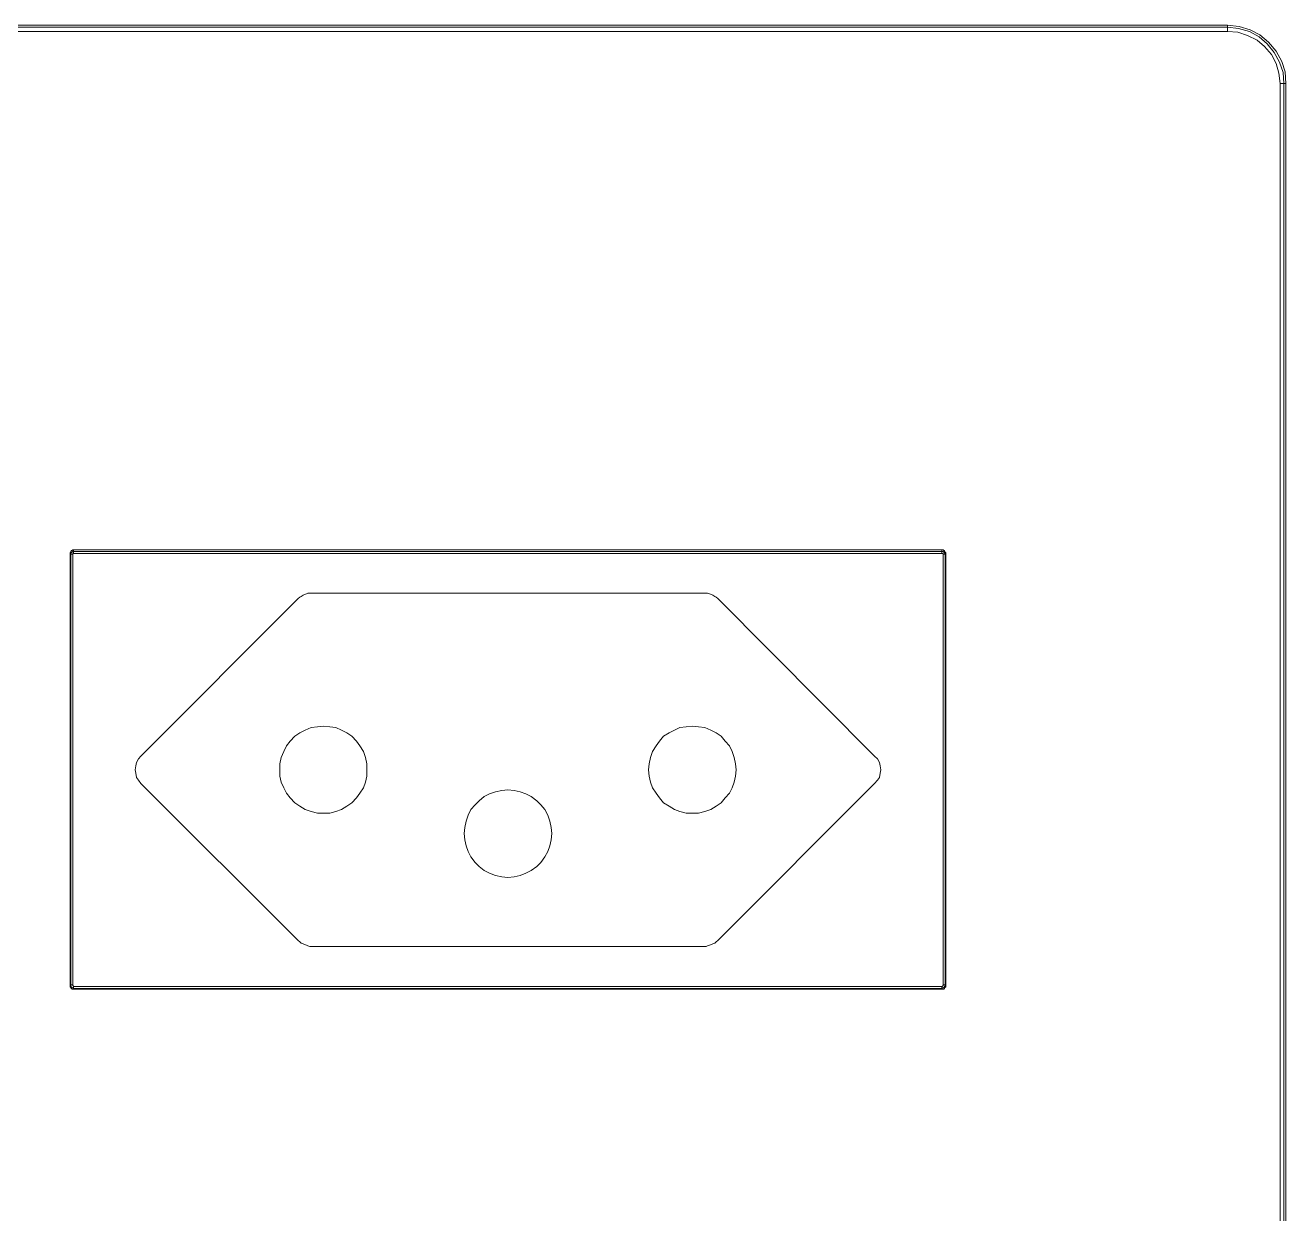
# Model space of a CAD drawing. Header units: centimetres. Extents: x 1.7 to 14.7, y -6.1 to 6.1.
# Drawn here: x 8.21 to 14.69, y 0 to 6.12 of the extents above; entities that cross this region are included whole.
import ezdxf

# ---------------------------------------------------------------- set-up
doc = ezdxf.new("R2010")
doc.units = ezdxf.units.CM
doc.header["$MEASUREMENT"] = 0
doc.layers.add('Camada 1', color=7, linetype='Continuous')

msp = doc.modelspace()

# ---------------------------------------------------------------- linework, layer by layer
at = {"layer": 'Camada 1', "color": 251, "lineweight": 9}
for points in [[(14.39457, 6.1199), (14.39457, 6.1199), (2.0156, 6.1199), (2.0156, 6.1199)], [(2.0156, 6.10932), (2.0156, 6.10932), (14.39457, 6.10932), (14.39457, 6.10932)], [(14.39457, 6.10932), (14.39457, 6.10932), (14.39457, 6.1199), (14.39457, 6.1199)], [(14.39457, 6.08815), (14.39457, 6.08815), (2.0156, 6.08815), (2.0156, 6.08815)], [(14.6662, -5.82161), (14.6662, -5.82161), (14.6662, 5.82004), (14.6662, 5.82004)], [(14.68384, 5.82004), (14.68384, 5.82004), (14.68384, -5.82161), (14.68384, -5.82161)], [(14.68384, 5.82004), (14.68384, 5.82004), (14.69443, 5.82004), (14.69443, 5.82004)], [(14.69443, -5.82161), (14.69443, -5.82161), (14.69443, 5.82004), (14.69443, 5.82004)], [(8.43616, 3.39645), (8.43616, 3.39645), (8.43616, 1.17748), (8.43616, 1.17748)], [(8.43969, 3.39645), (8.43969, 3.39645), (8.43616, 3.39645), (8.43616, 3.39645)], [(8.43969, 1.17748), (8.43969, 1.17748), (8.43969, 3.39645), (8.43969, 3.39645)], [(8.45027, 3.39645), (8.45027, 3.39645), (8.45027, 1.17748), (8.45027, 1.17748)], [(8.4538, 3.41057), (8.4538, 3.41057), (8.4538, 3.41762), (8.4538, 3.41762)], [(12.92349, 3.41762), (12.92349, 3.41762), (8.4538, 3.41762), (8.4538, 3.41762)], [(8.4538, 3.41057), (8.4538, 3.41057), (12.92349, 3.41057), (12.92349, 3.41057)], [(12.92349, 3.39998), (12.92349, 3.39998), (8.4538, 3.39998), (8.4538, 3.39998)], [(12.92349, 3.41057), (12.92349, 3.41057), (12.92349, 3.41762), (12.92349, 3.41762)], [(12.93055, 1.17748), (12.93055, 1.17748), (12.93055, 3.39645), (12.93055, 3.39645)], [(12.94113, 3.39645), (12.94113, 3.39645), (12.94113, 1.17748), (12.94113, 1.17748)], [(12.94113, 3.39645), (12.94113, 3.39645), (12.94466, 3.39645), (12.94466, 3.39645)], [(12.94466, 1.17748), (12.94466, 1.17748), (12.94466, 3.39645), (12.94466, 3.39645)], [(11.69936, 3.19537), (11.69936, 3.19537), (9.68147, 3.19537), (9.68147, 3.19537)], [(9.61091, 3.16715), (9.61091, 3.16715), (8.79952, 2.35576), (8.79952, 2.35576)], [(12.57777, 2.35576), (12.57777, 2.35576), (11.76991, 3.16715), (11.76991, 3.16715)], [(8.79952, 2.21465), (8.79952, 2.21465), (9.61091, 1.40679), (9.61091, 1.40679)], [(11.76991, 1.40679), (11.76991, 1.40679), (12.57777, 2.21465), (12.57777, 2.21465)], [(9.68147, 1.37504), (9.68147, 1.37504), (11.69936, 1.37504), (11.69936, 1.37504)], [(8.43969, 1.17748), (8.43969, 1.17748), (8.43616, 1.17748), (8.43616, 1.17748)], [(8.4538, 1.17043), (8.4538, 1.17043), (12.92349, 1.17043), (12.92349, 1.17043)], [(12.94113, 1.17748), (12.94113, 1.17748), (12.94466, 1.17748), (12.94466, 1.17748)], [(12.92349, 1.15984), (12.92349, 1.15984), (8.4538, 1.15984), (8.4538, 1.15984)], [(8.4538, 1.15984), (8.4538, 1.15984), (8.4538, 1.15631), (8.4538, 1.15631)], [(8.4538, 1.15631), (8.4538, 1.15631), (12.92349, 1.15631), (12.92349, 1.15631)], [(12.92349, 1.15984), (12.92349, 1.15984), (12.92349, 1.15631), (12.92349, 1.15631)]]:
    msp.add_open_spline(points, degree=3, dxfattribs=at)
for points, knots in [([(14.69443, 5.82004), (14.69443, 5.82004), (14.6909, 5.88001), (14.6909, 5.88001), (14.6909, 5.88001), (14.67326, 5.93293), (14.67326, 5.93293), (14.67326, 5.93293), (14.64504, 5.98585), (14.64504, 5.98585), (14.64504, 5.98585), (14.60623, 6.03171), (14.60623, 6.03171), (14.60623, 6.03171), (14.56037, 6.07052), (14.56037, 6.07052), (14.56037, 6.07052), (14.51098, 6.09521), (14.51098, 6.09521), (14.51098, 6.09521), (14.45454, 6.11285), (14.45454, 6.11285), (14.45454, 6.11285), (14.39457, 6.1199), (14.39457, 6.1199)], [0, 0, 0, 0, 0.125, 0.125, 0.125, 0.25, 0.25, 0.25, 0.375, 0.375, 0.375, 0.5, 0.5, 0.5, 0.625, 0.625, 0.625, 0.75, 0.75, 0.75, 0.875, 0.875, 0.875, 1, 1, 1, 1]), ([(14.39457, 6.10932), (14.39457, 6.10932), (14.39457, 6.10932), (14.39457, 6.10932), (14.39457, 6.10932), (14.39457, 6.10579), (14.39457, 6.10579), (14.39457, 6.10579), (14.39457, 6.10227), (14.39457, 6.10227), (14.39457, 6.10227), (14.39457, 6.09874), (14.39457, 6.09874), (14.39457, 6.09874), (14.39457, 6.09521), (14.39457, 6.09521), (14.39457, 6.09521), (14.39457, 6.09168), (14.39457, 6.09168), (14.39457, 6.09168), (14.39457, 6.08815), (14.39457, 6.08815)], [0, 0, 0, 0, 0.1428571, 0.1428571, 0.1428571, 0.2857143, 0.2857143, 0.2857143, 0.4285714, 0.4285714, 0.4285714, 0.5714286, 0.5714286, 0.5714286, 0.7142857, 0.7142857, 0.7142857, 0.8571429, 0.8571429, 0.8571429, 1, 1, 1, 1]), ([(14.39457, 6.10932), (14.39457, 6.10932), (14.45101, 6.10227), (14.45101, 6.10227), (14.45101, 6.10227), (14.50745, 6.08815), (14.50745, 6.08815), (14.50745, 6.08815), (14.55684, 6.05993), (14.55684, 6.05993), (14.55684, 6.05993), (14.59918, 6.02465), (14.59918, 6.02465), (14.59918, 6.02465), (14.63445, 5.97879), (14.63445, 5.97879), (14.63445, 5.97879), (14.66268, 5.9294), (14.66268, 5.9294), (14.66268, 5.9294), (14.68032, 5.87649), (14.68032, 5.87649), (14.68032, 5.87649), (14.68384, 5.82004), (14.68384, 5.82004)], [0, 0, 0, 0, 0.125, 0.125, 0.125, 0.25, 0.25, 0.25, 0.375, 0.375, 0.375, 0.5, 0.5, 0.5, 0.625, 0.625, 0.625, 0.75, 0.75, 0.75, 0.875, 0.875, 0.875, 1, 1, 1, 1]), ([(14.6662, 5.82004), (14.6662, 5.82004), (14.65915, 5.87296), (14.65915, 5.87296), (14.65915, 5.87296), (14.64504, 5.92235), (14.64504, 5.92235), (14.64504, 5.92235), (14.62034, 5.96821), (14.62034, 5.96821), (14.62034, 5.96821), (14.58507, 6.01054), (14.58507, 6.01054), (14.58507, 6.01054), (14.54626, 6.04229), (14.54626, 6.04229), (14.54626, 6.04229), (14.49687, 6.06699), (14.49687, 6.06699), (14.49687, 6.06699), (14.44748, 6.08463), (14.44748, 6.08463), (14.44748, 6.08463), (14.39457, 6.08815), (14.39457, 6.08815)], [0, 0, 0, 0, 0.125, 0.125, 0.125, 0.25, 0.25, 0.25, 0.375, 0.375, 0.375, 0.5, 0.5, 0.5, 0.625, 0.625, 0.625, 0.75, 0.75, 0.75, 0.875, 0.875, 0.875, 1, 1, 1, 1]), ([(14.68384, 5.82004), (14.68384, 5.82004), (14.68384, 5.82004), (14.68384, 5.82004), (14.68384, 5.82004), (14.68032, 5.82004), (14.68032, 5.82004), (14.68032, 5.82004), (14.67679, 5.82004), (14.67679, 5.82004), (14.67679, 5.82004), (14.67326, 5.82004), (14.67326, 5.82004), (14.67326, 5.82004), (14.66973, 5.82004), (14.66973, 5.82004), (14.66973, 5.82004), (14.6662, 5.82004), (14.6662, 5.82004)], [0, 0, 0, 0, 0.1666667, 0.1666667, 0.1666667, 0.3333333, 0.3333333, 0.3333333, 0.5, 0.5, 0.5, 0.6666667, 0.6666667, 0.6666667, 0.8333333, 0.8333333, 0.8333333, 1, 1, 1, 1]), ([(8.4538, 3.41762), (8.4538, 3.41762), (8.45027, 3.41762), (8.45027, 3.41762), (8.45027, 3.41762), (8.44674, 3.41409), (8.44674, 3.41409), (8.44674, 3.41409), (8.44322, 3.41409), (8.44322, 3.41409), (8.44322, 3.41409), (8.43969, 3.41057), (8.43969, 3.41057), (8.43969, 3.41057), (8.43969, 3.40704), (8.43969, 3.40704), (8.43969, 3.40704), (8.43616, 3.40351), (8.43616, 3.40351), (8.43616, 3.40351), (8.43616, 3.39998), (8.43616, 3.39998), (8.43616, 3.39998), (8.43616, 3.39645), (8.43616, 3.39645)], [0, 0, 0, 0, 0.125, 0.125, 0.125, 0.25, 0.25, 0.25, 0.375, 0.375, 0.375, 0.5, 0.5, 0.5, 0.625, 0.625, 0.625, 0.75, 0.75, 0.75, 0.875, 0.875, 0.875, 1, 1, 1, 1]), ([(8.43969, 3.39645), (8.43969, 3.39645), (8.43969, 3.39998), (8.43969, 3.39998), (8.43969, 3.39998), (8.43969, 3.40351), (8.43969, 3.40351), (8.43969, 3.40351), (8.44322, 3.40351), (8.44322, 3.40351), (8.44322, 3.40351), (8.44322, 3.40704), (8.44322, 3.40704), (8.44322, 3.40704), (8.44674, 3.40704), (8.44674, 3.40704), (8.44674, 3.40704), (8.45027, 3.41057), (8.45027, 3.41057), (8.45027, 3.41057), (8.4538, 3.41057), (8.4538, 3.41057)], [0, 0, 0, 0, 0.1428571, 0.1428571, 0.1428571, 0.2857143, 0.2857143, 0.2857143, 0.4285714, 0.4285714, 0.4285714, 0.5714286, 0.5714286, 0.5714286, 0.7142857, 0.7142857, 0.7142857, 0.8571429, 0.8571429, 0.8571429, 1, 1, 1, 1]), ([(8.45027, 3.39645), (8.45027, 3.39645), (8.44674, 3.39645), (8.44674, 3.39645), (8.44674, 3.39645), (8.44322, 3.39645), (8.44322, 3.39645), (8.44322, 3.39645), (8.43969, 3.39645), (8.43969, 3.39645)], [0, 0, 0, 0, 0.3333333, 0.3333333, 0.3333333, 0.6666667, 0.6666667, 0.6666667, 1, 1, 1, 1]), ([(8.4538, 3.39998), (8.4538, 3.39998), (8.4538, 3.39998), (8.4538, 3.39998), (8.4538, 3.39998), (8.45027, 3.39998), (8.45027, 3.39998), (8.45027, 3.39998), (8.45027, 3.39645), (8.45027, 3.39645)], [0, 0, 0, 0, 0.3333333, 0.3333333, 0.3333333, 0.6666667, 0.6666667, 0.6666667, 1, 1, 1, 1]), ([(8.4538, 3.39998), (8.4538, 3.39998), (8.4538, 3.40351), (8.4538, 3.40351), (8.4538, 3.40351), (8.4538, 3.40704), (8.4538, 3.40704), (8.4538, 3.40704), (8.4538, 3.41057), (8.4538, 3.41057)], [0, 0, 0, 0, 0.3333333, 0.3333333, 0.3333333, 0.6666667, 0.6666667, 0.6666667, 1, 1, 1, 1]), ([(12.94466, 3.39645), (12.94466, 3.39645), (12.94466, 3.39998), (12.94466, 3.39998), (12.94466, 3.39998), (12.94466, 3.40351), (12.94466, 3.40351), (12.94466, 3.40351), (12.94113, 3.40704), (12.94113, 3.40704), (12.94113, 3.40704), (12.93761, 3.41057), (12.93761, 3.41057), (12.93761, 3.41057), (12.93761, 3.41409), (12.93761, 3.41409), (12.93761, 3.41409), (12.93408, 3.41409), (12.93408, 3.41409), (12.93408, 3.41409), (12.93055, 3.41762), (12.93055, 3.41762), (12.93055, 3.41762), (12.92349, 3.41762), (12.92349, 3.41762)], [0, 0, 0, 0, 0.125, 0.125, 0.125, 0.25, 0.25, 0.25, 0.375, 0.375, 0.375, 0.5, 0.5, 0.5, 0.625, 0.625, 0.625, 0.75, 0.75, 0.75, 0.875, 0.875, 0.875, 1, 1, 1, 1]), ([(12.92349, 3.41057), (12.92349, 3.41057), (12.92349, 3.41057), (12.92349, 3.41057), (12.92349, 3.41057), (12.92349, 3.40704), (12.92349, 3.40704), (12.92349, 3.40704), (12.92349, 3.40351), (12.92349, 3.40351), (12.92349, 3.40351), (12.92349, 3.39998), (12.92349, 3.39998)], [0, 0, 0, 0, 0.25, 0.25, 0.25, 0.5, 0.5, 0.5, 0.75, 0.75, 0.75, 1, 1, 1, 1]), ([(12.92349, 3.41057), (12.92349, 3.41057), (12.92702, 3.41057), (12.92702, 3.41057), (12.92702, 3.41057), (12.93055, 3.41057), (12.93055, 3.41057), (12.93055, 3.41057), (12.93408, 3.40704), (12.93408, 3.40704), (12.93408, 3.40704), (12.93761, 3.40351), (12.93761, 3.40351), (12.93761, 3.40351), (12.94113, 3.39998), (12.94113, 3.39998), (12.94113, 3.39998), (12.94113, 3.39645), (12.94113, 3.39645)], [0, 0, 0, 0, 0.1666667, 0.1666667, 0.1666667, 0.3333333, 0.3333333, 0.3333333, 0.5, 0.5, 0.5, 0.6666667, 0.6666667, 0.6666667, 0.8333333, 0.8333333, 0.8333333, 1, 1, 1, 1]), ([(12.93055, 3.39645), (12.93055, 3.39645), (12.93055, 3.39645), (12.93055, 3.39645), (12.93055, 3.39645), (12.93055, 3.39998), (12.93055, 3.39998), (12.93055, 3.39998), (12.92702, 3.39998), (12.92702, 3.39998), (12.92702, 3.39998), (12.92349, 3.39998), (12.92349, 3.39998)], [0, 0, 0, 0, 0.25, 0.25, 0.25, 0.5, 0.5, 0.5, 0.75, 0.75, 0.75, 1, 1, 1, 1]), ([(12.94113, 3.39645), (12.94113, 3.39645), (12.94113, 3.39645), (12.94113, 3.39645), (12.94113, 3.39645), (12.93761, 3.39645), (12.93761, 3.39645), (12.93761, 3.39645), (12.93408, 3.39645), (12.93408, 3.39645), (12.93408, 3.39645), (12.93055, 3.39645), (12.93055, 3.39645)], [0, 0, 0, 0, 0.25, 0.25, 0.25, 0.5, 0.5, 0.5, 0.75, 0.75, 0.75, 1, 1, 1, 1]), ([(9.68147, 3.19537), (9.68147, 3.19537), (9.67088, 3.19537), (9.67088, 3.19537), (9.67088, 3.19537), (9.6603, 3.19537), (9.6603, 3.19537), (9.6603, 3.19537), (9.65324, 3.19184), (9.65324, 3.19184), (9.65324, 3.19184), (9.64266, 3.18831), (9.64266, 3.18831), (9.64266, 3.18831), (9.63561, 3.18479), (9.63561, 3.18479), (9.63561, 3.18479), (9.62502, 3.17773), (9.62502, 3.17773), (9.62502, 3.17773), (9.61797, 3.1742), (9.61797, 3.1742), (9.61797, 3.1742), (9.61091, 3.16715), (9.61091, 3.16715)], [0, 0, 0, 0, 0.125, 0.125, 0.125, 0.25, 0.25, 0.25, 0.375, 0.375, 0.375, 0.5, 0.5, 0.5, 0.625, 0.625, 0.625, 0.75, 0.75, 0.75, 0.875, 0.875, 0.875, 1, 1, 1, 1]), ([(11.76991, 3.16715), (11.76991, 3.16715), (11.76286, 3.1742), (11.76286, 3.1742), (11.76286, 3.1742), (11.7558, 3.17773), (11.7558, 3.17773), (11.7558, 3.17773), (11.74522, 3.18479), (11.74522, 3.18479), (11.74522, 3.18479), (11.73816, 3.18831), (11.73816, 3.18831), (11.73816, 3.18831), (11.72758, 3.19184), (11.72758, 3.19184), (11.72758, 3.19184), (11.71699, 3.19537), (11.71699, 3.19537), (11.71699, 3.19537), (11.70994, 3.19537), (11.70994, 3.19537), (11.70994, 3.19537), (11.69936, 3.19537), (11.69936, 3.19537)], [0, 0, 0, 0, 0.125, 0.125, 0.125, 0.25, 0.25, 0.25, 0.375, 0.375, 0.375, 0.5, 0.5, 0.5, 0.625, 0.625, 0.625, 0.75, 0.75, 0.75, 0.875, 0.875, 0.875, 1, 1, 1, 1]), ([(9.74144, 2.51098), (9.74144, 2.51098), (9.70969, 2.50745), (9.70969, 2.50745), (9.70969, 2.50745), (9.67794, 2.50393), (9.67794, 2.50393), (9.67794, 2.50393), (9.64619, 2.48982), (9.64619, 2.48982), (9.64619, 2.48982), (9.61797, 2.4757), (9.61797, 2.4757), (9.61797, 2.4757), (9.59327, 2.45806), (9.59327, 2.45806), (9.59327, 2.45806), (9.56858, 2.43337), (9.56858, 2.43337), (9.56858, 2.43337), (9.55094, 2.40868), (9.55094, 2.40868), (9.55094, 2.40868), (9.53683, 2.38045), (9.53683, 2.38045), (9.53683, 2.38045), (9.52272, 2.3487), (9.52272, 2.3487), (9.52272, 2.3487), (9.51566, 2.31695), (9.51566, 2.31695), (9.51566, 2.31695), (9.51566, 2.2852), (9.51566, 2.2852), (9.51566, 2.2852), (9.51566, 2.25345), (9.51566, 2.25345), (9.51566, 2.25345), (9.52272, 2.2217), (9.52272, 2.2217), (9.52272, 2.2217), (9.53683, 2.19348), (9.53683, 2.19348), (9.53683, 2.19348), (9.55094, 2.16526), (9.55094, 2.16526), (9.55094, 2.16526), (9.56858, 2.14056), (9.56858, 2.14056), (9.56858, 2.14056), (9.59327, 2.11587), (9.59327, 2.11587), (9.59327, 2.11587), (9.61797, 2.09823), (9.61797, 2.09823), (9.61797, 2.09823), (9.64619, 2.08059), (9.64619, 2.08059), (9.64619, 2.08059), (9.67794, 2.07001), (9.67794, 2.07001), (9.67794, 2.07001), (9.70969, 2.06295), (9.70969, 2.06295), (9.70969, 2.06295), (9.74144, 2.06295), (9.74144, 2.06295), (9.74144, 2.06295), (9.77319, 2.06295), (9.77319, 2.06295), (9.77319, 2.06295), (9.80494, 2.07001), (9.80494, 2.07001), (9.80494, 2.07001), (9.83316, 2.08059), (9.83316, 2.08059), (9.83316, 2.08059), (9.86138, 2.09823), (9.86138, 2.09823), (9.86138, 2.09823), (9.88608, 2.11587), (9.88608, 2.11587), (9.88608, 2.11587), (9.91077, 2.14056), (9.91077, 2.14056), (9.91077, 2.14056), (9.92841, 2.16526), (9.92841, 2.16526), (9.92841, 2.16526), (9.94605, 2.19348), (9.94605, 2.19348), (9.94605, 2.19348), (9.95663, 2.2217), (9.95663, 2.2217), (9.95663, 2.2217), (9.96369, 2.25345), (9.96369, 2.25345), (9.96369, 2.25345), (9.96369, 2.2852), (9.96369, 2.2852), (9.96369, 2.2852), (9.96369, 2.31695), (9.96369, 2.31695), (9.96369, 2.31695), (9.95663, 2.3487), (9.95663, 2.3487), (9.95663, 2.3487), (9.94605, 2.38045), (9.94605, 2.38045), (9.94605, 2.38045), (9.92841, 2.40868), (9.92841, 2.40868), (9.92841, 2.40868), (9.91077, 2.43337), (9.91077, 2.43337), (9.91077, 2.43337), (9.88608, 2.45806), (9.88608, 2.45806), (9.88608, 2.45806), (9.86138, 2.4757), (9.86138, 2.4757), (9.86138, 2.4757), (9.83316, 2.48982), (9.83316, 2.48982), (9.83316, 2.48982), (9.80494, 2.50393), (9.80494, 2.50393), (9.80494, 2.50393), (9.77319, 2.50745), (9.77319, 2.50745), (9.77319, 2.50745), (9.74144, 2.51098), (9.74144, 2.51098)], [0, 0, 0, 0, 0.0227273, 0.0227273, 0.0227273, 0.0454545, 0.0454545, 0.0454545, 0.0681818, 0.0681818, 0.0681818, 0.0909091, 0.0909091, 0.0909091, 0.1136364, 0.1136364, 0.1136364, 0.1363636, 0.1363636, 0.1363636, 0.1590909, 0.1590909, 0.1590909, 0.1818182, 0.1818182, 0.1818182, 0.2045455, 0.2045455, 0.2045455, 0.2272727, 0.2272727, 0.2272727, 0.25, 0.25, 0.25, 0.2727273, 0.2727273, 0.2727273, 0.2954545, 0.2954545, 0.2954545, 0.3181818, 0.3181818, 0.3181818, 0.3409091, 0.3409091, 0.3409091, 0.3636364, 0.3636364, 0.3636364, 0.3863636, 0.3863636, 0.3863636, 0.4090909, 0.4090909, 0.4090909, 0.4318182, 0.4318182, 0.4318182, 0.4545455, 0.4545455, 0.4545455, 0.4772727, 0.4772727, 0.4772727, 0.5, 0.5, 0.5, 0.5227273, 0.5227273, 0.5227273, 0.5454545, 0.5454545, 0.5454545, 0.5681818, 0.5681818, 0.5681818, 0.5909091, 0.5909091, 0.5909091, 0.6136364, 0.6136364, 0.6136364, 0.6363636, 0.6363636, 0.6363636, 0.6590909, 0.6590909, 0.6590909, 0.6818182, 0.6818182, 0.6818182, 0.7045455, 0.7045455, 0.7045455, 0.7272727, 0.7272727, 0.7272727, 0.75, 0.75, 0.75, 0.7727273, 0.7727273, 0.7727273, 0.7954545, 0.7954545, 0.7954545, 0.8181818, 0.8181818, 0.8181818, 0.8409091, 0.8409091, 0.8409091, 0.8636364, 0.8636364, 0.8636364, 0.8863636, 0.8863636, 0.8863636, 0.9090909, 0.9090909, 0.9090909, 0.9318182, 0.9318182, 0.9318182, 0.9545455, 0.9545455, 0.9545455, 0.9772727, 0.9772727, 0.9772727, 1, 1, 1, 1]), ([(11.63938, 2.51098), (11.63938, 2.51098), (11.60763, 2.50745), (11.60763, 2.50745), (11.60763, 2.50745), (11.57588, 2.50393), (11.57588, 2.50393), (11.57588, 2.50393), (11.54766, 2.48982), (11.54766, 2.48982), (11.54766, 2.48982), (11.51944, 2.4757), (11.51944, 2.4757), (11.51944, 2.4757), (11.49122, 2.45806), (11.49122, 2.45806), (11.49122, 2.45806), (11.47005, 2.43337), (11.47005, 2.43337), (11.47005, 2.43337), (11.45241, 2.40868), (11.45241, 2.40868), (11.45241, 2.40868), (11.43477, 2.38045), (11.43477, 2.38045), (11.43477, 2.38045), (11.42419, 2.3487), (11.42419, 2.3487), (11.42419, 2.3487), (11.41713, 2.31695), (11.41713, 2.31695), (11.41713, 2.31695), (11.41361, 2.2852), (11.41361, 2.2852), (11.41361, 2.2852), (11.41713, 2.25345), (11.41713, 2.25345), (11.41713, 2.25345), (11.42419, 2.2217), (11.42419, 2.2217), (11.42419, 2.2217), (11.43477, 2.19348), (11.43477, 2.19348), (11.43477, 2.19348), (11.45241, 2.16526), (11.45241, 2.16526), (11.45241, 2.16526), (11.47005, 2.14056), (11.47005, 2.14056), (11.47005, 2.14056), (11.49122, 2.11587), (11.49122, 2.11587), (11.49122, 2.11587), (11.51944, 2.09823), (11.51944, 2.09823), (11.51944, 2.09823), (11.54766, 2.08059), (11.54766, 2.08059), (11.54766, 2.08059), (11.57588, 2.07001), (11.57588, 2.07001), (11.57588, 2.07001), (11.60763, 2.06295), (11.60763, 2.06295), (11.60763, 2.06295), (11.63938, 2.06295), (11.63938, 2.06295), (11.63938, 2.06295), (11.67113, 2.06295), (11.67113, 2.06295), (11.67113, 2.06295), (11.70288, 2.07001), (11.70288, 2.07001), (11.70288, 2.07001), (11.73463, 2.08059), (11.73463, 2.08059), (11.73463, 2.08059), (11.76286, 2.09823), (11.76286, 2.09823), (11.76286, 2.09823), (11.78755, 2.11587), (11.78755, 2.11587), (11.78755, 2.11587), (11.80872, 2.14056), (11.80872, 2.14056), (11.80872, 2.14056), (11.82988, 2.16526), (11.82988, 2.16526), (11.82988, 2.16526), (11.84399, 2.19348), (11.84399, 2.19348), (11.84399, 2.19348), (11.85458, 2.2217), (11.85458, 2.2217), (11.85458, 2.2217), (11.86163, 2.25345), (11.86163, 2.25345), (11.86163, 2.25345), (11.86516, 2.2852), (11.86516, 2.2852), (11.86516, 2.2852), (11.86163, 2.31695), (11.86163, 2.31695), (11.86163, 2.31695), (11.85458, 2.3487), (11.85458, 2.3487), (11.85458, 2.3487), (11.84399, 2.38045), (11.84399, 2.38045), (11.84399, 2.38045), (11.82988, 2.40868), (11.82988, 2.40868), (11.82988, 2.40868), (11.80872, 2.43337), (11.80872, 2.43337), (11.80872, 2.43337), (11.78755, 2.45806), (11.78755, 2.45806), (11.78755, 2.45806), (11.76286, 2.4757), (11.76286, 2.4757), (11.76286, 2.4757), (11.73463, 2.48982), (11.73463, 2.48982), (11.73463, 2.48982), (11.70288, 2.50393), (11.70288, 2.50393), (11.70288, 2.50393), (11.67113, 2.50745), (11.67113, 2.50745), (11.67113, 2.50745), (11.63938, 2.51098), (11.63938, 2.51098)], [0, 0, 0, 0, 0.0227273, 0.0227273, 0.0227273, 0.0454545, 0.0454545, 0.0454545, 0.0681818, 0.0681818, 0.0681818, 0.0909091, 0.0909091, 0.0909091, 0.1136364, 0.1136364, 0.1136364, 0.1363636, 0.1363636, 0.1363636, 0.1590909, 0.1590909, 0.1590909, 0.1818182, 0.1818182, 0.1818182, 0.2045455, 0.2045455, 0.2045455, 0.2272727, 0.2272727, 0.2272727, 0.25, 0.25, 0.25, 0.2727273, 0.2727273, 0.2727273, 0.2954545, 0.2954545, 0.2954545, 0.3181818, 0.3181818, 0.3181818, 0.3409091, 0.3409091, 0.3409091, 0.3636364, 0.3636364, 0.3636364, 0.3863636, 0.3863636, 0.3863636, 0.4090909, 0.4090909, 0.4090909, 0.4318182, 0.4318182, 0.4318182, 0.4545455, 0.4545455, 0.4545455, 0.4772727, 0.4772727, 0.4772727, 0.5, 0.5, 0.5, 0.5227273, 0.5227273, 0.5227273, 0.5454545, 0.5454545, 0.5454545, 0.5681818, 0.5681818, 0.5681818, 0.5909091, 0.5909091, 0.5909091, 0.6136364, 0.6136364, 0.6136364, 0.6363636, 0.6363636, 0.6363636, 0.6590909, 0.6590909, 0.6590909, 0.6818182, 0.6818182, 0.6818182, 0.7045455, 0.7045455, 0.7045455, 0.7272727, 0.7272727, 0.7272727, 0.75, 0.75, 0.75, 0.7727273, 0.7727273, 0.7727273, 0.7954545, 0.7954545, 0.7954545, 0.8181818, 0.8181818, 0.8181818, 0.8409091, 0.8409091, 0.8409091, 0.8636364, 0.8636364, 0.8636364, 0.8863636, 0.8863636, 0.8863636, 0.9090909, 0.9090909, 0.9090909, 0.9318182, 0.9318182, 0.9318182, 0.9545455, 0.9545455, 0.9545455, 0.9772727, 0.9772727, 0.9772727, 1, 1, 1, 1]), ([(8.79952, 2.35576), (8.79952, 2.35576), (8.78894, 2.34165), (8.78894, 2.34165), (8.78894, 2.34165), (8.77836, 2.32401), (8.77836, 2.32401), (8.77836, 2.32401), (8.77483, 2.30637), (8.77483, 2.30637), (8.77483, 2.30637), (8.7713, 2.2852), (8.7713, 2.2852), (8.7713, 2.2852), (8.77483, 2.26756), (8.77483, 2.26756), (8.77483, 2.26756), (8.77836, 2.2464), (8.77836, 2.2464), (8.77836, 2.2464), (8.78894, 2.23229), (8.78894, 2.23229), (8.78894, 2.23229), (8.79952, 2.21465), (8.79952, 2.21465)], [0, 0, 0, 0, 0.125, 0.125, 0.125, 0.25, 0.25, 0.25, 0.375, 0.375, 0.375, 0.5, 0.5, 0.5, 0.625, 0.625, 0.625, 0.75, 0.75, 0.75, 0.875, 0.875, 0.875, 1, 1, 1, 1]), ([(12.57777, 2.21465), (12.57777, 2.21465), (12.59188, 2.23229), (12.59188, 2.23229), (12.59188, 2.23229), (12.60247, 2.2464), (12.60247, 2.2464), (12.60247, 2.2464), (12.60599, 2.26756), (12.60599, 2.26756), (12.60599, 2.26756), (12.60952, 2.2852), (12.60952, 2.2852), (12.60952, 2.2852), (12.60599, 2.30637), (12.60599, 2.30637), (12.60599, 2.30637), (12.60247, 2.32401), (12.60247, 2.32401), (12.60247, 2.32401), (12.59188, 2.34165), (12.59188, 2.34165), (12.59188, 2.34165), (12.57777, 2.35576), (12.57777, 2.35576)], [0, 0, 0, 0, 0.125, 0.125, 0.125, 0.25, 0.25, 0.25, 0.375, 0.375, 0.375, 0.5, 0.5, 0.5, 0.625, 0.625, 0.625, 0.75, 0.75, 0.75, 0.875, 0.875, 0.875, 1, 1, 1, 1]), ([(10.69041, 2.1829), (10.69041, 2.1829), (10.65866, 2.17937), (10.65866, 2.17937), (10.65866, 2.17937), (10.62691, 2.17232), (10.62691, 2.17232), (10.62691, 2.17232), (10.59516, 2.16173), (10.59516, 2.16173), (10.59516, 2.16173), (10.56694, 2.14762), (10.56694, 2.14762), (10.56694, 2.14762), (10.54224, 2.12645), (10.54224, 2.12645), (10.54224, 2.12645), (10.52108, 2.10529), (10.52108, 2.10529), (10.52108, 2.10529), (10.49991, 2.08059), (10.49991, 2.08059), (10.49991, 2.08059), (10.4858, 2.05237), (10.4858, 2.05237), (10.4858, 2.05237), (10.47522, 2.02062), (10.47522, 2.02062), (10.47522, 2.02062), (10.46816, 1.98887), (10.46816, 1.98887), (10.46816, 1.98887), (10.46463, 1.95712), (10.46463, 1.95712), (10.46463, 1.95712), (10.46816, 1.92537), (10.46816, 1.92537), (10.46816, 1.92537), (10.47522, 1.89362), (10.47522, 1.89362), (10.47522, 1.89362), (10.4858, 1.8654), (10.4858, 1.8654), (10.4858, 1.8654), (10.49991, 1.83718), (10.49991, 1.83718), (10.49991, 1.83718), (10.52108, 1.80895), (10.52108, 1.80895), (10.52108, 1.80895), (10.54224, 1.78779), (10.54224, 1.78779), (10.54224, 1.78779), (10.56694, 1.76662), (10.56694, 1.76662), (10.56694, 1.76662), (10.59516, 1.75251), (10.59516, 1.75251), (10.59516, 1.75251), (10.62691, 1.74193), (10.62691, 1.74193), (10.62691, 1.74193), (10.65866, 1.73487), (10.65866, 1.73487), (10.65866, 1.73487), (10.69041, 1.73134), (10.69041, 1.73134), (10.69041, 1.73134), (10.72216, 1.73487), (10.72216, 1.73487), (10.72216, 1.73487), (10.75391, 1.74193), (10.75391, 1.74193), (10.75391, 1.74193), (10.78213, 1.75251), (10.78213, 1.75251), (10.78213, 1.75251), (10.81036, 1.76662), (10.81036, 1.76662), (10.81036, 1.76662), (10.83858, 1.78779), (10.83858, 1.78779), (10.83858, 1.78779), (10.85974, 1.80895), (10.85974, 1.80895), (10.85974, 1.80895), (10.88091, 1.83718), (10.88091, 1.83718), (10.88091, 1.83718), (10.89502, 1.8654), (10.89502, 1.8654), (10.89502, 1.8654), (10.90561, 1.89362), (10.90561, 1.89362), (10.90561, 1.89362), (10.91266, 1.92537), (10.91266, 1.92537), (10.91266, 1.92537), (10.91619, 1.95712), (10.91619, 1.95712), (10.91619, 1.95712), (10.91266, 1.98887), (10.91266, 1.98887), (10.91266, 1.98887), (10.90561, 2.02062), (10.90561, 2.02062), (10.90561, 2.02062), (10.89502, 2.05237), (10.89502, 2.05237), (10.89502, 2.05237), (10.88091, 2.08059), (10.88091, 2.08059), (10.88091, 2.08059), (10.85974, 2.10529), (10.85974, 2.10529), (10.85974, 2.10529), (10.83858, 2.12645), (10.83858, 2.12645), (10.83858, 2.12645), (10.81036, 2.14762), (10.81036, 2.14762), (10.81036, 2.14762), (10.78213, 2.16173), (10.78213, 2.16173), (10.78213, 2.16173), (10.75391, 2.17232), (10.75391, 2.17232), (10.75391, 2.17232), (10.72216, 2.17937), (10.72216, 2.17937), (10.72216, 2.17937), (10.69041, 2.1829), (10.69041, 2.1829)], [0, 0, 0, 0, 0.0227273, 0.0227273, 0.0227273, 0.0454545, 0.0454545, 0.0454545, 0.0681818, 0.0681818, 0.0681818, 0.0909091, 0.0909091, 0.0909091, 0.1136364, 0.1136364, 0.1136364, 0.1363636, 0.1363636, 0.1363636, 0.1590909, 0.1590909, 0.1590909, 0.1818182, 0.1818182, 0.1818182, 0.2045455, 0.2045455, 0.2045455, 0.2272727, 0.2272727, 0.2272727, 0.25, 0.25, 0.25, 0.2727273, 0.2727273, 0.2727273, 0.2954545, 0.2954545, 0.2954545, 0.3181818, 0.3181818, 0.3181818, 0.3409091, 0.3409091, 0.3409091, 0.3636364, 0.3636364, 0.3636364, 0.3863636, 0.3863636, 0.3863636, 0.4090909, 0.4090909, 0.4090909, 0.4318182, 0.4318182, 0.4318182, 0.4545455, 0.4545455, 0.4545455, 0.4772727, 0.4772727, 0.4772727, 0.5, 0.5, 0.5, 0.5227273, 0.5227273, 0.5227273, 0.5454545, 0.5454545, 0.5454545, 0.5681818, 0.5681818, 0.5681818, 0.5909091, 0.5909091, 0.5909091, 0.6136364, 0.6136364, 0.6136364, 0.6363636, 0.6363636, 0.6363636, 0.6590909, 0.6590909, 0.6590909, 0.6818182, 0.6818182, 0.6818182, 0.7045455, 0.7045455, 0.7045455, 0.7272727, 0.7272727, 0.7272727, 0.75, 0.75, 0.75, 0.7727273, 0.7727273, 0.7727273, 0.7954545, 0.7954545, 0.7954545, 0.8181818, 0.8181818, 0.8181818, 0.8409091, 0.8409091, 0.8409091, 0.8636364, 0.8636364, 0.8636364, 0.8863636, 0.8863636, 0.8863636, 0.9090909, 0.9090909, 0.9090909, 0.9318182, 0.9318182, 0.9318182, 0.9545455, 0.9545455, 0.9545455, 0.9772727, 0.9772727, 0.9772727, 1, 1, 1, 1]), ([(9.61091, 1.40679), (9.61091, 1.40679), (9.61797, 1.39973), (9.61797, 1.39973), (9.61797, 1.39973), (9.62502, 1.39268), (9.62502, 1.39268), (9.62502, 1.39268), (9.63561, 1.38915), (9.63561, 1.38915), (9.63561, 1.38915), (9.64266, 1.38562), (9.64266, 1.38562), (9.64266, 1.38562), (9.65324, 1.38209), (9.65324, 1.38209), (9.65324, 1.38209), (9.6603, 1.37857), (9.6603, 1.37857), (9.6603, 1.37857), (9.67088, 1.37504), (9.67088, 1.37504), (9.67088, 1.37504), (9.68147, 1.37504), (9.68147, 1.37504)], [0, 0, 0, 0, 0.125, 0.125, 0.125, 0.25, 0.25, 0.25, 0.375, 0.375, 0.375, 0.5, 0.5, 0.5, 0.625, 0.625, 0.625, 0.75, 0.75, 0.75, 0.875, 0.875, 0.875, 1, 1, 1, 1]), ([(11.69936, 1.37504), (11.69936, 1.37504), (11.70994, 1.37504), (11.70994, 1.37504), (11.70994, 1.37504), (11.71699, 1.37857), (11.71699, 1.37857), (11.71699, 1.37857), (11.72758, 1.38209), (11.72758, 1.38209), (11.72758, 1.38209), (11.73816, 1.38562), (11.73816, 1.38562), (11.73816, 1.38562), (11.74522, 1.38915), (11.74522, 1.38915), (11.74522, 1.38915), (11.7558, 1.39268), (11.7558, 1.39268), (11.7558, 1.39268), (11.76286, 1.39973), (11.76286, 1.39973), (11.76286, 1.39973), (11.76991, 1.40679), (11.76991, 1.40679)], [0, 0, 0, 0, 0.125, 0.125, 0.125, 0.25, 0.25, 0.25, 0.375, 0.375, 0.375, 0.5, 0.5, 0.5, 0.625, 0.625, 0.625, 0.75, 0.75, 0.75, 0.875, 0.875, 0.875, 1, 1, 1, 1]), ([(8.43616, 1.17748), (8.43616, 1.17748), (8.43616, 1.17395), (8.43616, 1.17395), (8.43616, 1.17395), (8.43616, 1.1669), (8.43616, 1.1669), (8.43616, 1.1669), (8.43969, 1.1669), (8.43969, 1.1669), (8.43969, 1.1669), (8.43969, 1.16337), (8.43969, 1.16337), (8.43969, 1.16337), (8.44322, 1.15984), (8.44322, 1.15984), (8.44322, 1.15984), (8.44674, 1.15631), (8.44674, 1.15631), (8.44674, 1.15631), (8.45027, 1.15631), (8.45027, 1.15631), (8.45027, 1.15631), (8.4538, 1.15631), (8.4538, 1.15631)], [0, 0, 0, 0, 0.125, 0.125, 0.125, 0.25, 0.25, 0.25, 0.375, 0.375, 0.375, 0.5, 0.5, 0.5, 0.625, 0.625, 0.625, 0.75, 0.75, 0.75, 0.875, 0.875, 0.875, 1, 1, 1, 1]), ([(8.45027, 1.17748), (8.45027, 1.17748), (8.44674, 1.17748), (8.44674, 1.17748), (8.44674, 1.17748), (8.44322, 1.17748), (8.44322, 1.17748), (8.44322, 1.17748), (8.43969, 1.17748), (8.43969, 1.17748)], [0, 0, 0, 0, 0.3333333, 0.3333333, 0.3333333, 0.6666667, 0.6666667, 0.6666667, 1, 1, 1, 1]), ([(8.4538, 1.15984), (8.4538, 1.15984), (8.4538, 1.16337), (8.4538, 1.16337), (8.4538, 1.16337), (8.45027, 1.16337), (8.45027, 1.16337), (8.45027, 1.16337), (8.44674, 1.16337), (8.44674, 1.16337), (8.44674, 1.16337), (8.44322, 1.1669), (8.44322, 1.1669), (8.44322, 1.1669), (8.43969, 1.17043), (8.43969, 1.17043), (8.43969, 1.17043), (8.43969, 1.17395), (8.43969, 1.17395), (8.43969, 1.17395), (8.43969, 1.17748), (8.43969, 1.17748)], [0, 0, 0, 0, 0.1428571, 0.1428571, 0.1428571, 0.2857143, 0.2857143, 0.2857143, 0.4285714, 0.4285714, 0.4285714, 0.5714286, 0.5714286, 0.5714286, 0.7142857, 0.7142857, 0.7142857, 0.8571429, 0.8571429, 0.8571429, 1, 1, 1, 1]), ([(8.45027, 1.17748), (8.45027, 1.17748), (8.45027, 1.17395), (8.45027, 1.17395), (8.45027, 1.17395), (8.4538, 1.17395), (8.4538, 1.17395), (8.4538, 1.17395), (8.4538, 1.17043), (8.4538, 1.17043)], [0, 0, 0, 0, 0.3333333, 0.3333333, 0.3333333, 0.6666667, 0.6666667, 0.6666667, 1, 1, 1, 1]), ([(8.4538, 1.17043), (8.4538, 1.17043), (8.4538, 1.17043), (8.4538, 1.17043), (8.4538, 1.17043), (8.4538, 1.1669), (8.4538, 1.1669), (8.4538, 1.1669), (8.4538, 1.16337), (8.4538, 1.16337), (8.4538, 1.16337), (8.4538, 1.15984), (8.4538, 1.15984)], [0, 0, 0, 0, 0.25, 0.25, 0.25, 0.5, 0.5, 0.5, 0.75, 0.75, 0.75, 1, 1, 1, 1]), ([(12.94113, 1.17748), (12.94113, 1.17748), (12.94113, 1.17395), (12.94113, 1.17395), (12.94113, 1.17395), (12.93761, 1.17043), (12.93761, 1.17043), (12.93761, 1.17043), (12.93761, 1.1669), (12.93761, 1.1669), (12.93761, 1.1669), (12.93408, 1.1669), (12.93408, 1.1669), (12.93408, 1.1669), (12.93408, 1.16337), (12.93408, 1.16337), (12.93408, 1.16337), (12.93055, 1.16337), (12.93055, 1.16337), (12.93055, 1.16337), (12.92702, 1.16337), (12.92702, 1.16337), (12.92702, 1.16337), (12.92349, 1.15984), (12.92349, 1.15984)], [0, 0, 0, 0, 0.125, 0.125, 0.125, 0.25, 0.25, 0.25, 0.375, 0.375, 0.375, 0.5, 0.5, 0.5, 0.625, 0.625, 0.625, 0.75, 0.75, 0.75, 0.875, 0.875, 0.875, 1, 1, 1, 1]), ([(12.92349, 1.17043), (12.92349, 1.17043), (12.92702, 1.17043), (12.92702, 1.17043), (12.92702, 1.17043), (12.92702, 1.17395), (12.92702, 1.17395), (12.92702, 1.17395), (12.93055, 1.17395), (12.93055, 1.17395), (12.93055, 1.17395), (12.93055, 1.17748), (12.93055, 1.17748)], [0, 0, 0, 0, 0.25, 0.25, 0.25, 0.5, 0.5, 0.5, 0.75, 0.75, 0.75, 1, 1, 1, 1]), ([(12.92349, 1.15631), (12.92349, 1.15631), (12.93055, 1.15631), (12.93055, 1.15631), (12.93055, 1.15631), (12.93408, 1.15631), (12.93408, 1.15631), (12.93408, 1.15631), (12.93761, 1.15984), (12.93761, 1.15984), (12.93761, 1.15984), (12.93761, 1.16337), (12.93761, 1.16337), (12.93761, 1.16337), (12.94113, 1.1669), (12.94113, 1.1669), (12.94113, 1.1669), (12.94466, 1.1669), (12.94466, 1.1669), (12.94466, 1.1669), (12.94466, 1.17395), (12.94466, 1.17395), (12.94466, 1.17395), (12.94466, 1.17748), (12.94466, 1.17748)], [0, 0, 0, 0, 0.125, 0.125, 0.125, 0.25, 0.25, 0.25, 0.375, 0.375, 0.375, 0.5, 0.5, 0.5, 0.625, 0.625, 0.625, 0.75, 0.75, 0.75, 0.875, 0.875, 0.875, 1, 1, 1, 1]), ([(12.92349, 1.15984), (12.92349, 1.15984), (12.92349, 1.16337), (12.92349, 1.16337), (12.92349, 1.16337), (12.92349, 1.1669), (12.92349, 1.1669), (12.92349, 1.1669), (12.92349, 1.17043), (12.92349, 1.17043)], [0, 0, 0, 0, 0.3333333, 0.3333333, 0.3333333, 0.6666667, 0.6666667, 0.6666667, 1, 1, 1, 1]), ([(12.94113, 1.17748), (12.94113, 1.17748), (12.94113, 1.17748), (12.94113, 1.17748), (12.94113, 1.17748), (12.93761, 1.17748), (12.93761, 1.17748), (12.93761, 1.17748), (12.93408, 1.17748), (12.93408, 1.17748), (12.93408, 1.17748), (12.93055, 1.17748), (12.93055, 1.17748)], [0, 0, 0, 0, 0.25, 0.25, 0.25, 0.5, 0.5, 0.5, 0.75, 0.75, 0.75, 1, 1, 1, 1])]:
    msp.add_open_spline(points, degree=3, knots=knots, dxfattribs=at)

doc.saveas('drawing.dxf')
